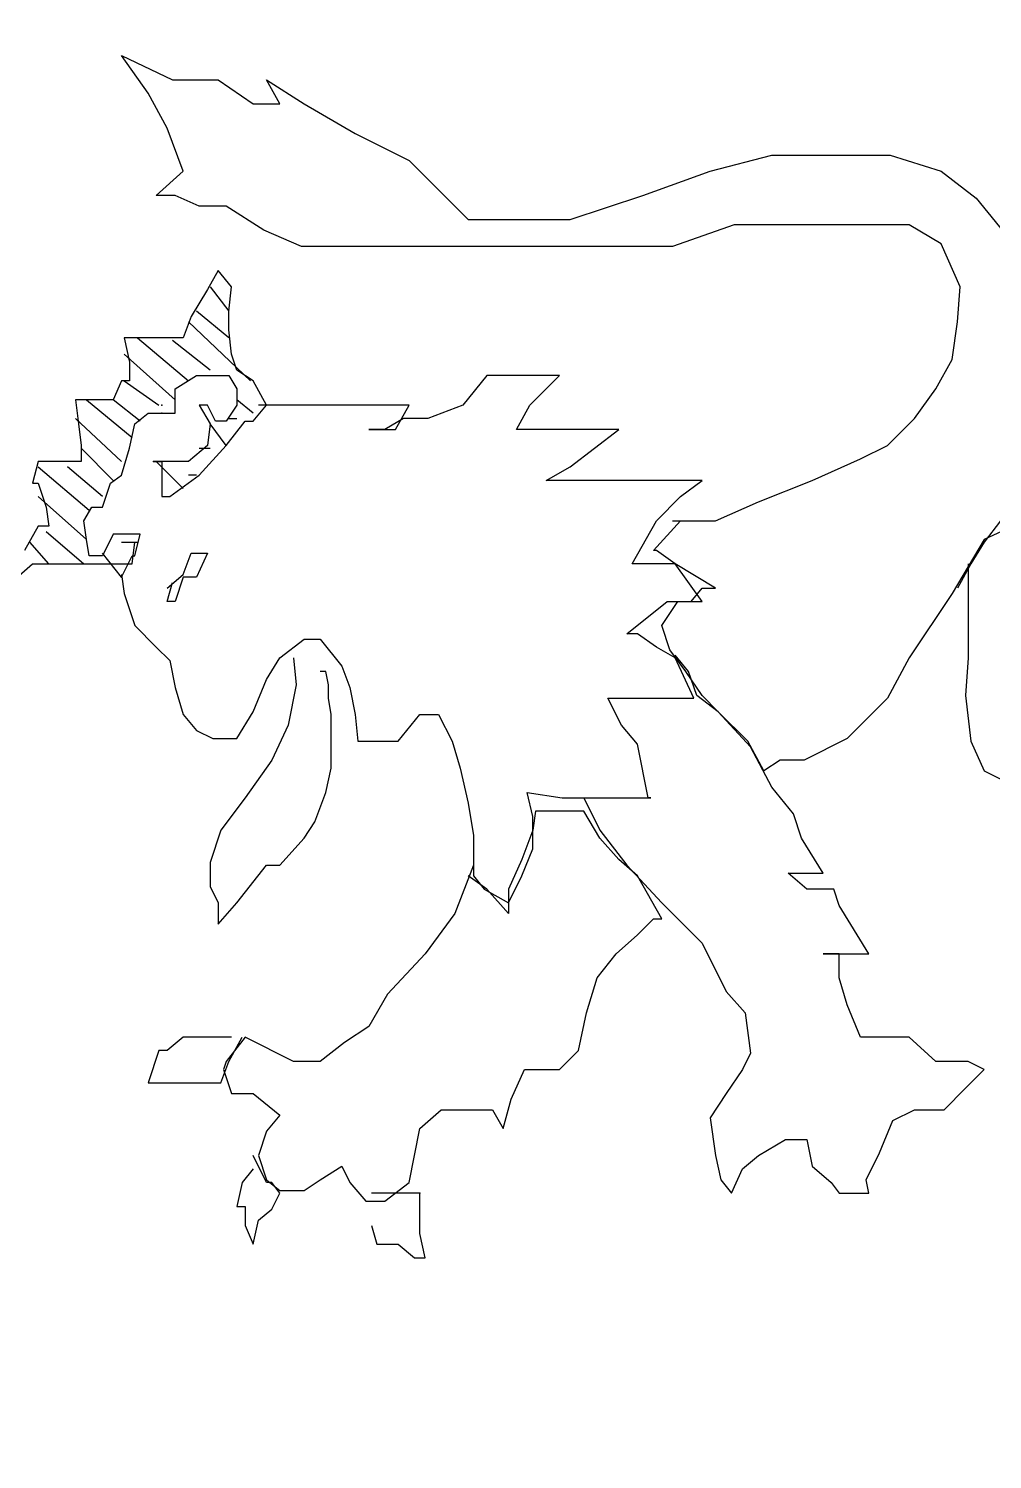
# Model space of a CAD drawing. Extents: x 735054 to 735644, y 4350981 to 4352008.
# Drawn here: x 735085.58 to 735089.17, y 4351842.19 to 4351847.51 of the extents above; entities that cross this region are included whole.
import ezdxf

# ---------------------------------------------------------------- set-up
doc = ezdxf.new("R2010")
doc.units = 0
doc.layers.get('0').update_dxf_attribs({"linetype": 'CONTINUOUS'})

msp = doc.modelspace()

# ---------------------------------------------------------------- linework, layer by layer
at = {"color": 0, "linetype": 'CONTINUOUS'}
for p, q in [((735086.03, 4351847.27), (735085.93, 4351847.41)), ((735085.93, 4351847.41), (735086.12, 4351847.32)), ((735086.03, 4351847.27), (735085.93, 4351847.41)), ((735085.93, 4351847.41), (735086.12, 4351847.32)), ((735086.12, 4351847.32), (735086.29, 4351847.32)), ((735086.12, 4351847.32), (735086.29, 4351847.32)), ((735086.29, 4351847.32), (735086.42, 4351847.23)), ((735086.29, 4351847.32), (735086.42, 4351847.23)), ((735086.47, 4351847.32), (735086.61, 4351847.23)), ((735086.52, 4351847.23), (735086.47, 4351847.32)), ((735086.47, 4351847.32), (735086.61, 4351847.23)), ((735086.52, 4351847.23), (735086.47, 4351847.32)), ((735086.1, 4351847.14), (735086.03, 4351847.27)), ((735086.1, 4351847.14), (735086.03, 4351847.27)), ((735086.42, 4351847.23), (735086.52, 4351847.23)), ((735086.42, 4351847.23), (735086.52, 4351847.23)), ((735086.61, 4351847.23), (735086.8, 4351847.12)), ((735086.61, 4351847.23), (735086.8, 4351847.12)), ((735086.16, 4351846.98), (735086.1, 4351847.14)), ((735086.16, 4351846.98), (735086.1, 4351847.14)), ((735086.8, 4351847.12), (735087, 4351847.02)), ((735086.8, 4351847.12), (735087, 4351847.02)), ((735088.12, 4351846.98), (735088.35, 4351847.04)), ((735088.12, 4351846.98), (735088.35, 4351847.04)), ((735088.35, 4351847.04), (735088.58, 4351847.04)), ((735088.35, 4351847.04), (735088.58, 4351847.04)), ((735088.58, 4351847.04), (735088.79, 4351847.04)), ((735088.58, 4351847.04), (735088.79, 4351847.04)), ((735088.79, 4351847.04), (735088.98, 4351846.98)), ((735088.79, 4351847.04), (735088.98, 4351846.98)), ((735087, 4351847.02), (735087.1, 4351846.92)), ((735087, 4351847.02), (735087.1, 4351846.92)), ((735086.06, 4351846.89), (735086.16, 4351846.98)), ((735086.06, 4351846.89), (735086.16, 4351846.98)), ((735087.87, 4351846.89), (735088.12, 4351846.98)), ((735087.87, 4351846.89), (735088.12, 4351846.98)), ((735088.98, 4351846.98), (735089.11, 4351846.88)), ((735088.98, 4351846.98), (735089.11, 4351846.88)), ((735086.13, 4351846.89), (735086.06, 4351846.89)), ((735086.13, 4351846.89), (735086.06, 4351846.89)), ((735086.22, 4351846.85), (735086.13, 4351846.89)), ((735086.22, 4351846.85), (735086.13, 4351846.89)), ((735087.1, 4351846.92), (735087.22, 4351846.8)), ((735087.1, 4351846.92), (735087.22, 4351846.8)), ((735087.6, 4351846.8), (735087.87, 4351846.89)), ((735087.6, 4351846.8), (735087.87, 4351846.89)), ((735089.11, 4351846.88), (735089.24, 4351846.72)), ((735089.11, 4351846.88), (735089.24, 4351846.72)), ((735086.32, 4351846.85), (735086.22, 4351846.85)), ((735086.32, 4351846.85), (735086.22, 4351846.85)), ((735086.46, 4351846.76), (735086.32, 4351846.85)), ((735086.46, 4351846.76), (735086.32, 4351846.85)), ((735087.22, 4351846.8), (735087.34, 4351846.8)), ((735087.22, 4351846.8), (735087.34, 4351846.8)), ((735087.34, 4351846.8), (735087.6, 4351846.8)), ((735087.34, 4351846.8), (735087.6, 4351846.8)), ((735088.21, 4351846.78), (735087.98, 4351846.7)), ((735088.21, 4351846.78), (735087.98, 4351846.7)), ((735088.49, 4351846.78), (735088.21, 4351846.78)), ((735088.49, 4351846.78), (735088.21, 4351846.78)), ((735088.69, 4351846.78), (735088.49, 4351846.78)), ((735088.69, 4351846.78), (735088.49, 4351846.78)), ((735088.86, 4351846.78), (735088.69, 4351846.78)), ((735088.86, 4351846.78), (735088.69, 4351846.78)), ((735088.98, 4351846.71), (735088.86, 4351846.78)), ((735088.98, 4351846.71), (735088.86, 4351846.78)), ((735086.6, 4351846.7), (735086.46, 4351846.76)), ((735086.6, 4351846.7), (735086.46, 4351846.76)), ((735086.81, 4351846.7), (735086.6, 4351846.7)), ((735086.81, 4351846.7), (735086.6, 4351846.7)), ((735086.99, 4351846.7), (735086.81, 4351846.7)), ((735086.99, 4351846.7), (735086.81, 4351846.7)), ((735087.11, 4351846.7), (735086.99, 4351846.7)), ((735087.11, 4351846.7), (735086.99, 4351846.7)), ((735087.33, 4351846.7), (735087.11, 4351846.7)), ((735087.33, 4351846.7), (735087.11, 4351846.7)), ((735087.59, 4351846.7), (735087.33, 4351846.7)), ((735087.59, 4351846.7), (735087.33, 4351846.7)), ((735087.78, 4351846.7), (735087.59, 4351846.7)), ((735087.78, 4351846.7), (735087.59, 4351846.7)), ((735087.98, 4351846.7), (735087.78, 4351846.7)), ((735087.98, 4351846.7), (735087.78, 4351846.7)), ((735089.05, 4351846.55), (735088.98, 4351846.71)), ((735089.05, 4351846.55), (735088.98, 4351846.71)), ((735086.29, 4351846.61), (735086.25, 4351846.54)), ((735086.29, 4351846.61), (735086.25, 4351846.54)), ((735086.34, 4351846.55), (735086.29, 4351846.61)), ((735086.34, 4351846.55), (735086.29, 4351846.61)), ((735086.25, 4351846.54), (735086.19, 4351846.44)), ((735086.25, 4351846.54), (735086.19, 4351846.44)), ((735086.26, 4351846.55), (735086.33, 4351846.46)), ((735086.26, 4351846.55), (735086.33, 4351846.46)), ((735086.33, 4351846.46), (735086.34, 4351846.55)), ((735086.33, 4351846.46), (735086.34, 4351846.55)), ((735089.04, 4351846.42), (735089.05, 4351846.55)), ((735089.04, 4351846.42), (735089.05, 4351846.55)), ((735086.33, 4351846.36), (735086.21, 4351846.46)), ((735086.33, 4351846.36), (735086.21, 4351846.46)), ((735086.33, 4351846.39), (735086.33, 4351846.46)), ((735086.33, 4351846.39), (735086.33, 4351846.46)), ((735086.19, 4351846.44), (735086.16, 4351846.36)), ((735086.19, 4351846.44), (735086.16, 4351846.36)), ((735086.18, 4351846.42), (735086.41, 4351846.2)), ((735086.18, 4351846.42), (735086.41, 4351846.2)), ((735089.02, 4351846.28), (735089.04, 4351846.42)), ((735089.02, 4351846.28), (735089.04, 4351846.42)), ((735086, 4351846.36), (735085.94, 4351846.36)), ((735085.94, 4351846.36), (735085.96, 4351846.27)), ((735086, 4351846.36), (735085.94, 4351846.36)), ((735085.94, 4351846.36), (735085.96, 4351846.27)), ((735085.99, 4351846.36), (735086.18, 4351846.2)), ((735085.99, 4351846.36), (735086.18, 4351846.2)), ((735086.05, 4351846.36), (735086, 4351846.36)), ((735086.05, 4351846.36), (735086, 4351846.36)), ((735086.12, 4351846.36), (735086.05, 4351846.36)), ((735086.12, 4351846.36), (735086.05, 4351846.36)), ((735086.16, 4351846.36), (735086.12, 4351846.36)), ((735086.16, 4351846.36), (735086.12, 4351846.36)), ((735086.26, 4351846.24), (735086.12, 4351846.35)), ((735086.26, 4351846.24), (735086.12, 4351846.35)), ((735086.34, 4351846.3), (735086.33, 4351846.39)), ((735086.34, 4351846.3), (735086.33, 4351846.39)), ((735086.13, 4351846.13), (735085.94, 4351846.3)), ((735086.13, 4351846.13), (735085.94, 4351846.3)), ((735086.36, 4351846.24), (735086.34, 4351846.3)), ((735086.36, 4351846.24), (735086.34, 4351846.3)), ((735085.96, 4351846.27), (735085.96, 4351846.2)), ((735085.96, 4351846.27), (735085.96, 4351846.2)), ((735086.42, 4351846.2), (735086.36, 4351846.24)), ((735086.42, 4351846.2), (735086.36, 4351846.24)), ((735088.96, 4351846.17), (735089.02, 4351846.28)), ((735088.96, 4351846.17), (735089.02, 4351846.28)), ((735085.93, 4351846.2), (735085.9, 4351846.13)), ((735085.93, 4351846.2), (735085.9, 4351846.13)), ((735085.96, 4351846.2), (735085.93, 4351846.2)), ((735085.96, 4351846.2), (735085.93, 4351846.2)), ((735085.94, 4351846.2), (735086.07, 4351846.11)), ((735085.94, 4351846.2), (735086.07, 4351846.11)), ((735086.13, 4351846.17), (735086.21, 4351846.22)), ((735086.13, 4351846.17), (735086.21, 4351846.22)), ((735086.21, 4351846.22), (735086.27, 4351846.22)), ((735086.21, 4351846.22), (735086.27, 4351846.22)), ((735086.27, 4351846.22), (735086.33, 4351846.22)), ((735086.27, 4351846.22), (735086.33, 4351846.22)), ((735086.33, 4351846.22), (735086.36, 4351846.17)), ((735086.33, 4351846.22), (735086.36, 4351846.17)), ((735086.47, 4351846.11), (735086.42, 4351846.2)), ((735086.47, 4351846.11), (735086.42, 4351846.2)), ((735087.29, 4351846.22), (735087.2, 4351846.11)), ((735087.29, 4351846.22), (735087.2, 4351846.11)), ((735087.4, 4351846.22), (735087.29, 4351846.22)), ((735087.4, 4351846.22), (735087.29, 4351846.22)), ((735087.56, 4351846.22), (735087.4, 4351846.22)), ((735087.56, 4351846.22), (735087.4, 4351846.22)), ((735087.51, 4351846.17), (735087.56, 4351846.22)), ((735087.51, 4351846.17), (735087.56, 4351846.22)), ((735086.13, 4351846.08), (735086.13, 4351846.17)), ((735086.13, 4351846.08), (735086.13, 4351846.17)), ((735086.36, 4351846.17), (735086.36, 4351846.11)), ((735086.36, 4351846.17), (735086.36, 4351846.11)), ((735087.45, 4351846.11), (735087.51, 4351846.17)), ((735087.45, 4351846.11), (735087.51, 4351846.17)), ((735088.88, 4351846.06), (735088.96, 4351846.17)), ((735088.88, 4351846.06), (735088.96, 4351846.17)), ((735085.78, 4351846.13), (735085.76, 4351846.13)), ((735085.76, 4351846.13), (735085.77, 4351846.04)), ((735085.78, 4351846.13), (735085.76, 4351846.13)), ((735085.76, 4351846.13), (735085.77, 4351846.04)), ((735085.86, 4351846.13), (735085.78, 4351846.13)), ((735085.86, 4351846.13), (735085.78, 4351846.13)), ((735085.8, 4351846.13), (735085.97, 4351845.99)), ((735085.8, 4351846.13), (735085.97, 4351845.99)), ((735085.9, 4351846.13), (735085.86, 4351846.13)), ((735085.9, 4351846.13), (735085.86, 4351846.13)), ((735086, 4351846.05), (735085.9, 4351846.13)), ((735086, 4351846.05), (735085.9, 4351846.13)), ((735085.98, 4351846.04), (735086.03, 4351846.08)), ((735085.98, 4351846.04), (735086.03, 4351846.08)), ((735086.03, 4351846.08), (735086.08, 4351846.08)), ((735086.03, 4351846.08), (735086.08, 4351846.08)), ((735086.08, 4351846.08), (735086.13, 4351846.08)), ((735086.08, 4351846.08), (735086.13, 4351846.08)), ((735086.25, 4351846.11), (735086.22, 4351846.11)), ((735086.22, 4351846.11), (735086.26, 4351846.04)), ((735086.25, 4351846.11), (735086.22, 4351846.11)), ((735086.22, 4351846.11), (735086.26, 4351846.04)), ((735086.28, 4351846.05), (735086.25, 4351846.11)), ((735086.28, 4351846.05), (735086.25, 4351846.11)), ((735086.36, 4351846.11), (735086.32, 4351846.05)), ((735086.36, 4351846.11), (735086.32, 4351846.05)), ((735086.42, 4351846.08), (735086.36, 4351846.13)), ((735086.42, 4351846.08), (735086.36, 4351846.13)), ((735086.42, 4351846.05), (735086.47, 4351846.11)), ((735086.42, 4351846.05), (735086.47, 4351846.11)), ((735086.47, 4351846.11), (735086.44, 4351846.11)), ((735086.47, 4351846.11), (735086.44, 4351846.11)), ((735086.52, 4351846.11), (735086.47, 4351846.11)), ((735086.52, 4351846.11), (735086.47, 4351846.11)), ((735086.6, 4351846.11), (735086.52, 4351846.11)), ((735086.6, 4351846.11), (735086.52, 4351846.11)), ((735086.75, 4351846.11), (735086.6, 4351846.11)), ((735086.75, 4351846.11), (735086.6, 4351846.11)), ((735086.85, 4351846.11), (735086.75, 4351846.11)), ((735086.85, 4351846.11), (735086.75, 4351846.11)), ((735086.98, 4351846.11), (735086.85, 4351846.11)), ((735086.98, 4351846.11), (735086.85, 4351846.11)), ((735086.95, 4351846.02), (735087, 4351846.11)), ((735086.95, 4351846.02), (735087, 4351846.11)), ((735087, 4351846.11), (735086.98, 4351846.11)), ((735087, 4351846.11), (735086.98, 4351846.11)), ((735087.2, 4351846.11), (735087.07, 4351846.06)), ((735087.2, 4351846.11), (735087.07, 4351846.06)), ((735087.4, 4351846.02), (735087.45, 4351846.11)), ((735087.4, 4351846.02), (735087.45, 4351846.11)), ((735085.93, 4351845.9), (735085.76, 4351846.06)), ((735085.93, 4351845.9), (735085.76, 4351846.06)), ((735085.77, 4351846.04), (735085.78, 4351845.96)), ((735085.77, 4351846.04), (735085.78, 4351845.96)), ((735085.96, 4351845.95), (735085.98, 4351846.04)), ((735085.96, 4351845.95), (735085.98, 4351846.04)), ((735086.26, 4351846.04), (735086.25, 4351845.96)), ((735086.26, 4351846.04), (735086.25, 4351845.96)), ((735086.32, 4351845.96), (735086.26, 4351846.04)), ((735086.32, 4351845.96), (735086.26, 4351846.04)), ((735086.32, 4351846.05), (735086.28, 4351846.05)), ((735086.32, 4351846.05), (735086.28, 4351846.05)), ((735086.32, 4351845.96), (735086.39, 4351846.05)), ((735086.32, 4351845.96), (735086.39, 4351846.05)), ((735086.33, 4351846.06), (735086.36, 4351846.06)), ((735086.33, 4351846.06), (735086.36, 4351846.06)), ((735086.39, 4351846.05), (735086.42, 4351846.05)), ((735086.39, 4351846.05), (735086.42, 4351846.05)), ((735086.98, 4351846.06), (735086.91, 4351846.02)), ((735086.98, 4351846.06), (735086.91, 4351846.02)), ((735087.07, 4351846.06), (735086.98, 4351846.06)), ((735087.07, 4351846.06), (735086.98, 4351846.06)), ((735088.78, 4351845.96), (735088.88, 4351846.06)), ((735088.78, 4351845.96), (735088.88, 4351846.06)), ((735086.87, 4351846.02), (735086.85, 4351846.02)), ((735086.85, 4351846.02), (735086.95, 4351846.02)), ((735086.87, 4351846.02), (735086.85, 4351846.02)), ((735086.85, 4351846.02), (735086.95, 4351846.02)), ((735086.91, 4351846.02), (735086.87, 4351846.02)), ((735086.91, 4351846.02), (735086.87, 4351846.02)), ((735087.43, 4351846.02), (735087.4, 4351846.02)), ((735087.43, 4351846.02), (735087.4, 4351846.02)), ((735087.51, 4351846.02), (735087.43, 4351846.02)), ((735087.51, 4351846.02), (735087.43, 4351846.02)), ((735087.6, 4351846.02), (735087.51, 4351846.02)), ((735087.6, 4351846.02), (735087.51, 4351846.02)), ((735087.72, 4351846.02), (735087.6, 4351846.02)), ((735087.72, 4351846.02), (735087.6, 4351846.02)), ((735087.69, 4351845.95), (735087.78, 4351846.02)), ((735087.69, 4351845.95), (735087.78, 4351846.02)), ((735087.78, 4351846.02), (735087.72, 4351846.02)), ((735087.78, 4351846.02), (735087.72, 4351846.02)), ((735085.78, 4351845.96), (735085.78, 4351845.9)), ((735085.78, 4351845.96), (735085.78, 4351845.9)), ((735085.78, 4351845.95), (735085.9, 4351845.83)), ((735085.78, 4351845.95), (735085.9, 4351845.83)), ((735085.93, 4351845.85), (735085.96, 4351845.95)), ((735085.93, 4351845.85), (735085.96, 4351845.95)), ((735086.25, 4351845.96), (735086.18, 4351845.9)), ((735086.25, 4351845.96), (735086.18, 4351845.9)), ((735086.22, 4351845.85), (735086.32, 4351845.96)), ((735086.22, 4351845.85), (735086.32, 4351845.96)), ((735086.22, 4351845.95), (735086.26, 4351845.95)), ((735086.22, 4351845.95), (735086.26, 4351845.95)), ((735087.6, 4351845.88), (735087.69, 4351845.95)), ((735087.6, 4351845.88), (735087.69, 4351845.95)), ((735088.68, 4351845.91), (735088.78, 4351845.96)), ((735088.68, 4351845.91), (735088.78, 4351845.96)), ((735085.62, 4351845.9), (735085.6, 4351845.82)), ((735085.62, 4351845.9), (735085.6, 4351845.82)), ((735085.65, 4351845.9), (735085.62, 4351845.9)), ((735085.65, 4351845.9), (735085.62, 4351845.9)), ((735085.62, 4351845.88), (735085.81, 4351845.72)), ((735085.62, 4351845.88), (735085.81, 4351845.72)), ((735085.71, 4351845.9), (735085.65, 4351845.9)), ((735085.71, 4351845.9), (735085.65, 4351845.9)), ((735085.73, 4351845.9), (735085.71, 4351845.9)), ((735085.73, 4351845.9), (735085.71, 4351845.9)), ((735085.78, 4351845.9), (735085.73, 4351845.9)), ((735085.78, 4351845.9), (735085.73, 4351845.9)), ((735085.86, 4351845.77), (735085.73, 4351845.88)), ((735085.86, 4351845.77), (735085.73, 4351845.88)), ((735086.09, 4351845.9), (735086.05, 4351845.9)), ((735086.05, 4351845.9), (735086.08, 4351845.9)), ((735086.09, 4351845.9), (735086.05, 4351845.9)), ((735086.05, 4351845.9), (735086.08, 4351845.9)), ((735086.06, 4351845.9), (735086.16, 4351845.8)), ((735086.06, 4351845.9), (735086.16, 4351845.8)), ((735086.08, 4351845.9), (735086.08, 4351845.77)), ((735086.08, 4351845.9), (735086.08, 4351845.77)), ((735086.11, 4351845.9), (735086.09, 4351845.9)), ((735086.11, 4351845.9), (735086.09, 4351845.9)), ((735086.13, 4351845.9), (735086.11, 4351845.9)), ((735086.13, 4351845.9), (735086.11, 4351845.9)), ((735086.18, 4351845.9), (735086.13, 4351845.9)), ((735086.18, 4351845.9), (735086.13, 4351845.9)), ((735087.51, 4351845.83), (735087.6, 4351845.88)), ((735087.51, 4351845.83), (735087.6, 4351845.88)), ((735088.5, 4351845.83), (735088.68, 4351845.91)), ((735088.5, 4351845.83), (735088.68, 4351845.91)), ((735085.6, 4351845.82), (735085.62, 4351845.82)), ((735085.6, 4351845.82), (735085.62, 4351845.82)), ((735085.62, 4351845.82), (735085.65, 4351845.73)), ((735085.62, 4351845.82), (735085.65, 4351845.73)), ((735085.86, 4351845.73), (735085.89, 4351845.82)), ((735085.86, 4351845.73), (735085.89, 4351845.82)), ((735085.89, 4351845.82), (735085.93, 4351845.85)), ((735085.89, 4351845.82), (735085.93, 4351845.85)), ((735086.11, 4351845.77), (735086.22, 4351845.85)), ((735086.11, 4351845.77), (735086.22, 4351845.85)), ((735086.21, 4351845.85), (735086.18, 4351845.85)), ((735086.21, 4351845.85), (735086.18, 4351845.85)), ((735087.59, 4351845.83), (735087.51, 4351845.83)), ((735087.59, 4351845.83), (735087.51, 4351845.83)), ((735087.67, 4351845.83), (735087.59, 4351845.83)), ((735087.67, 4351845.83), (735087.59, 4351845.83)), ((735087.79, 4351845.83), (735087.67, 4351845.83)), ((735087.79, 4351845.83), (735087.67, 4351845.83)), ((735087.92, 4351845.83), (735087.79, 4351845.83)), ((735087.92, 4351845.83), (735087.79, 4351845.83)), ((735088.09, 4351845.83), (735087.92, 4351845.83)), ((735088.09, 4351845.83), (735087.92, 4351845.83)), ((735088.01, 4351845.77), (735088.09, 4351845.83)), ((735088.01, 4351845.77), (735088.09, 4351845.83)), ((735088.3, 4351845.75), (735088.5, 4351845.83)), ((735088.3, 4351845.75), (735088.5, 4351845.83)), ((735085.8, 4351845.61), (735085.62, 4351845.77)), ((735085.8, 4351845.61), (735085.62, 4351845.77)), ((735086.08, 4351845.77), (735086.11, 4351845.77)), ((735086.08, 4351845.77), (735086.11, 4351845.77)), ((735087.92, 4351845.68), (735088.01, 4351845.77)), ((735087.92, 4351845.68), (735088.01, 4351845.77)), ((735085.65, 4351845.73), (735085.66, 4351845.66)), ((735085.65, 4351845.73), (735085.66, 4351845.66)), ((735085.79, 4351845.68), (735085.82, 4351845.73)), ((735085.79, 4351845.68), (735085.82, 4351845.73)), ((735085.82, 4351845.73), (735085.86, 4351845.73)), ((735085.82, 4351845.73), (735085.86, 4351845.73)), ((735088.14, 4351845.68), (735088.3, 4351845.75)), ((735088.14, 4351845.68), (735088.3, 4351845.75)), ((735085.62, 4351845.66), (735085.57, 4351845.57)), ((735085.62, 4351845.66), (735085.57, 4351845.57)), ((735085.66, 4351845.66), (735085.62, 4351845.66)), ((735085.66, 4351845.66), (735085.62, 4351845.66)), ((735085.8, 4351845.61), (735085.79, 4351845.68)), ((735085.8, 4351845.61), (735085.79, 4351845.68)), ((735087.83, 4351845.52), (735087.92, 4351845.68)), ((735087.83, 4351845.52), (735087.92, 4351845.68)), ((735087.91, 4351845.57), (735088.01, 4351845.68)), ((735087.91, 4351845.57), (735088.01, 4351845.68)), ((735087.98, 4351845.68), (735088.14, 4351845.68)), ((735087.98, 4351845.68), (735088.14, 4351845.68)), ((735088.01, 4351845.68), (735088.07, 4351845.68)), ((735088.01, 4351845.68), (735088.07, 4351845.68)), ((735089.2, 4351845.68), (735089.14, 4351845.6)), ((735089.29, 4351845.68), (735089.14, 4351845.61)), ((735089.2, 4351845.68), (735089.14, 4351845.6)), ((735089.29, 4351845.68), (735089.14, 4351845.61)), ((735085.66, 4351845.52), (735085.59, 4351845.6)), ((735085.66, 4351845.52), (735085.59, 4351845.6)), ((735085.65, 4351845.64), (735085.79, 4351845.52)), ((735085.65, 4351845.64), (735085.79, 4351845.52)), ((735085.81, 4351845.55), (735085.8, 4351845.61)), ((735085.81, 4351845.55), (735085.8, 4351845.61)), ((735085.9, 4351845.63), (735085.86, 4351845.55)), ((735085.9, 4351845.63), (735085.86, 4351845.55)), ((735085.93, 4351845.63), (735085.9, 4351845.63)), ((735085.93, 4351845.63), (735085.9, 4351845.63)), ((735085.98, 4351845.63), (735085.93, 4351845.63)), ((735085.98, 4351845.63), (735085.93, 4351845.63)), ((735085.93, 4351845.6), (735085.97, 4351845.6)), ((735085.93, 4351845.6), (735085.97, 4351845.6)), ((735085.97, 4351845.6), (735085.98, 4351845.6)), ((735085.97, 4351845.52), (735085.98, 4351845.6)), ((735085.97, 4351845.6), (735085.98, 4351845.6)), ((735085.97, 4351845.52), (735085.98, 4351845.6)), ((735085.98, 4351845.55), (735086, 4351845.63)), ((735086, 4351845.63), (735085.98, 4351845.63)), ((735085.98, 4351845.55), (735086, 4351845.63)), ((735086, 4351845.63), (735085.98, 4351845.63)), ((735085.98, 4351845.6), (735085.99, 4351845.6)), ((735085.98, 4351845.6), (735085.99, 4351845.6)), ((735089.14, 4351845.61), (735089.02, 4351845.41)), ((735089.14, 4351845.61), (735089.02, 4351845.41)), ((735089.14, 4351845.6), (735089.09, 4351845.52)), ((735089.14, 4351845.6), (735089.09, 4351845.52)), ((735085.86, 4351845.55), (735085.81, 4351845.55)), ((735085.86, 4351845.55), (735085.81, 4351845.55)), ((735085.93, 4351845.47), (735085.86, 4351845.56)), ((735085.93, 4351845.47), (735085.86, 4351845.56)), ((735085.93, 4351845.47), (735085.97, 4351845.55)), ((735085.93, 4351845.47), (735085.97, 4351845.55)), ((735085.97, 4351845.55), (735085.98, 4351845.55)), ((735085.97, 4351845.55), (735085.98, 4351845.55)), ((735086.16, 4351845.48), (735086.19, 4351845.56)), ((735086.16, 4351845.48), (735086.19, 4351845.56)), ((735086.19, 4351845.56), (735086.25, 4351845.56)), ((735086.19, 4351845.56), (735086.25, 4351845.56)), ((735086.25, 4351845.56), (735086.21, 4351845.47)), ((735086.25, 4351845.56), (735086.21, 4351845.47)), ((735087.92, 4351845.57), (735087.91, 4351845.57)), ((735087.92, 4351845.57), (735087.91, 4351845.57)), ((735087.99, 4351845.52), (735087.92, 4351845.57)), ((735087.99, 4351845.52), (735087.92, 4351845.57)), ((735085.52, 4351845.45), (735085.6, 4351845.52)), ((735085.52, 4351845.45), (735085.6, 4351845.52)), ((735085.6, 4351845.52), (735085.68, 4351845.52)), ((735085.6, 4351845.52), (735085.68, 4351845.52)), ((735085.68, 4351845.52), (735085.76, 4351845.52)), ((735085.68, 4351845.52), (735085.76, 4351845.52)), ((735085.76, 4351845.52), (735085.82, 4351845.52)), ((735085.76, 4351845.52), (735085.82, 4351845.52)), ((735085.82, 4351845.52), (735085.86, 4351845.52)), ((735085.82, 4351845.52), (735085.86, 4351845.52)), ((735085.86, 4351845.52), (735085.89, 4351845.52)), ((735085.86, 4351845.52), (735085.89, 4351845.52)), ((735085.89, 4351845.52), (735085.9, 4351845.52)), ((735085.89, 4351845.52), (735085.9, 4351845.52)), ((735085.9, 4351845.52), (735085.94, 4351845.52)), ((735085.9, 4351845.52), (735085.94, 4351845.52)), ((735085.94, 4351845.52), (735085.97, 4351845.52)), ((735085.94, 4351845.52), (735085.97, 4351845.52)), ((735087.92, 4351845.52), (735087.83, 4351845.52)), ((735087.92, 4351845.52), (735087.83, 4351845.52)), ((735087.99, 4351845.52), (735087.92, 4351845.52)), ((735087.99, 4351845.52), (735087.92, 4351845.52)), ((735088.09, 4351845.38), (735087.99, 4351845.52)), ((735088.14, 4351845.43), (735087.99, 4351845.52)), ((735088.09, 4351845.38), (735087.99, 4351845.52)), ((735088.14, 4351845.43), (735087.99, 4351845.52)), ((735089.09, 4351845.52), (735089.04, 4351845.43)), ((735089.09, 4351845.52), (735089.04, 4351845.43)), ((735089.08, 4351845.52), (735089.08, 4351845.35)), ((735089.08, 4351845.52), (735089.08, 4351845.35)), ((735085.93, 4351845.48), (735085.94, 4351845.41)), ((735085.93, 4351845.48), (735085.94, 4351845.41)), ((735086.1, 4351845.43), (735086.16, 4351845.48)), ((735086.1, 4351845.43), (735086.16, 4351845.48)), ((735086.1, 4351845.38), (735086.12, 4351845.45)), ((735086.1, 4351845.38), (735086.12, 4351845.45)), ((735086.16, 4351845.47), (735086.13, 4351845.38)), ((735086.16, 4351845.47), (735086.13, 4351845.38)), ((735086.18, 4351845.47), (735086.16, 4351845.47)), ((735086.18, 4351845.47), (735086.16, 4351845.47)), ((735086.21, 4351845.47), (735086.18, 4351845.47)), ((735086.21, 4351845.47), (735086.18, 4351845.47)), ((735085.94, 4351845.41), (735085.98, 4351845.29)), ((735085.94, 4351845.41), (735085.98, 4351845.29)), ((735088.05, 4351845.38), (735088.09, 4351845.43)), ((735088.05, 4351845.38), (735088.09, 4351845.43)), ((735088.09, 4351845.43), (735088.14, 4351845.43)), ((735088.09, 4351845.43), (735088.14, 4351845.43)), ((735089.02, 4351845.41), (735088.86, 4351845.17)), ((735089.02, 4351845.41), (735088.86, 4351845.17)), ((735086.11, 4351845.38), (735086.1, 4351845.38)), ((735086.11, 4351845.38), (735086.1, 4351845.38)), ((735086.13, 4351845.38), (735086.11, 4351845.38)), ((735086.13, 4351845.38), (735086.11, 4351845.38)), ((735087.81, 4351845.26), (735087.96, 4351845.38)), ((735087.81, 4351845.26), (735087.96, 4351845.38)), ((735087.94, 4351845.29), (735088, 4351845.38)), ((735087.94, 4351845.29), (735088, 4351845.38)), ((735087.96, 4351845.38), (735088.05, 4351845.38)), ((735087.96, 4351845.38), (735088.05, 4351845.38)), ((735088, 4351845.38), (735088.07, 4351845.38)), ((735088, 4351845.38), (735088.07, 4351845.38)), ((735088.07, 4351845.38), (735088.09, 4351845.38)), ((735088.07, 4351845.38), (735088.09, 4351845.38)), ((735089.08, 4351845.35), (735089.08, 4351845.17)), ((735089.08, 4351845.35), (735089.08, 4351845.17)), ((735085.98, 4351845.29), (735086.06, 4351845.21)), ((735085.98, 4351845.29), (735086.06, 4351845.21)), ((735087.97, 4351845.2), (735087.94, 4351845.29)), ((735087.97, 4351845.2), (735087.94, 4351845.29)), ((735086.52, 4351845.17), (735086.61, 4351845.24)), ((735086.52, 4351845.17), (735086.61, 4351845.24)), ((735086.61, 4351845.24), (735086.67, 4351845.24)), ((735086.61, 4351845.24), (735086.67, 4351845.24)), ((735086.67, 4351845.24), (735086.75, 4351845.14)), ((735086.67, 4351845.24), (735086.75, 4351845.14)), ((735087.85, 4351845.26), (735087.81, 4351845.26)), ((735087.85, 4351845.26), (735087.81, 4351845.26)), ((735087.92, 4351845.21), (735087.85, 4351845.26)), ((735087.92, 4351845.21), (735087.85, 4351845.26)), ((735086.06, 4351845.21), (735086.11, 4351845.16)), ((735086.06, 4351845.21), (735086.11, 4351845.16)), ((735087.99, 4351845.17), (735087.92, 4351845.21)), ((735087.99, 4351845.17), (735087.92, 4351845.21)), ((735088.03, 4351845.12), (735087.97, 4351845.2)), ((735088.03, 4351845.12), (735087.97, 4351845.2)), ((735088.04, 4351845.12), (735087.99, 4351845.18)), ((735088.04, 4351845.12), (735087.99, 4351845.18)), ((735086.11, 4351845.16), (735086.13, 4351845.06)), ((735086.11, 4351845.16), (735086.13, 4351845.06)), ((735086.47, 4351845.09), (735086.52, 4351845.17)), ((735086.47, 4351845.09), (735086.52, 4351845.17)), ((735086.57, 4351845.17), (735086.58, 4351845.07)), ((735086.57, 4351845.17), (735086.58, 4351845.07)), ((735086.75, 4351845.14), (735086.78, 4351845.06)), ((735086.75, 4351845.14), (735086.78, 4351845.06)), ((735088.06, 4351845.02), (735087.99, 4351845.17)), ((735088.06, 4351845.02), (735087.99, 4351845.17)), ((735088.86, 4351845.17), (735088.78, 4351845.02)), ((735088.86, 4351845.17), (735088.78, 4351845.02)), ((735089.08, 4351845.17), (735089.07, 4351845.03)), ((735089.08, 4351845.17), (735089.07, 4351845.03)), ((735086.42, 4351844.97), (735086.47, 4351845.09)), ((735086.42, 4351844.97), (735086.47, 4351845.09)), ((735086.58, 4351845.07), (735086.55, 4351844.92)), ((735086.58, 4351845.07), (735086.55, 4351844.92)), ((735086.69, 4351845.12), (735086.67, 4351845.12)), ((735086.69, 4351845.12), (735086.67, 4351845.12)), ((735086.7, 4351845.07), (735086.69, 4351845.12)), ((735086.7, 4351845.07), (735086.69, 4351845.12)), ((735086.7, 4351845.02), (735086.7, 4351845.07)), ((735086.7, 4351845.02), (735086.7, 4351845.07)), ((735088.09, 4351845.03), (735088.03, 4351845.12)), ((735088.09, 4351845.03), (735088.03, 4351845.12)), ((735088.07, 4351845.03), (735088.04, 4351845.12)), ((735088.07, 4351845.03), (735088.04, 4351845.12)), ((735086.13, 4351845.06), (735086.16, 4351844.96)), ((735086.13, 4351845.06), (735086.16, 4351844.96)), ((735086.71, 4351844.96), (735086.7, 4351845.02)), ((735086.71, 4351844.96), (735086.7, 4351845.02)), ((735086.78, 4351845.06), (735086.8, 4351844.96)), ((735086.78, 4351845.06), (735086.8, 4351844.96)), ((735087.79, 4351844.92), (735087.74, 4351845.02)), ((735087.74, 4351845.02), (735087.87, 4351845.02)), ((735087.79, 4351844.92), (735087.74, 4351845.02)), ((735087.74, 4351845.02), (735087.87, 4351845.02)), ((735087.87, 4351845.02), (735088, 4351845.02)), ((735087.87, 4351845.02), (735088, 4351845.02)), ((735088, 4351845.02), (735088.06, 4351845.02)), ((735088, 4351845.02), (735088.06, 4351845.02)), ((735088.15, 4351844.97), (735088.07, 4351845.03)), ((735088.15, 4351844.97), (735088.07, 4351845.03)), ((735088.15, 4351844.97), (735088.09, 4351845.03)), ((735088.15, 4351844.97), (735088.09, 4351845.03)), ((735088.78, 4351845.02), (735088.63, 4351844.87)), ((735088.78, 4351845.02), (735088.63, 4351844.87)), ((735089.07, 4351845.03), (735089.09, 4351844.86)), ((735089.07, 4351845.03), (735089.09, 4351844.86)), ((735086.36, 4351844.87), (735086.42, 4351844.97)), ((735086.36, 4351844.87), (735086.42, 4351844.97)), ((735088.26, 4351844.86), (735088.15, 4351844.97)), ((735088.27, 4351844.84), (735088.15, 4351844.97)), ((735088.26, 4351844.86), (735088.15, 4351844.97)), ((735088.27, 4351844.84), (735088.15, 4351844.97)), ((735086.16, 4351844.96), (735086.21, 4351844.9)), ((735086.16, 4351844.96), (735086.21, 4351844.9)), ((735086.55, 4351844.92), (735086.49, 4351844.79)), ((735086.55, 4351844.92), (735086.49, 4351844.79)), ((735086.71, 4351844.86), (735086.71, 4351844.96)), ((735086.71, 4351844.86), (735086.71, 4351844.96)), ((735086.8, 4351844.96), (735086.81, 4351844.86)), ((735086.8, 4351844.96), (735086.81, 4351844.86)), ((735086.96, 4351844.86), (735087.04, 4351844.96)), ((735086.96, 4351844.86), (735087.04, 4351844.96)), ((735087.04, 4351844.96), (735087.11, 4351844.96)), ((735087.04, 4351844.96), (735087.11, 4351844.96)), ((735087.11, 4351844.96), (735087.16, 4351844.86)), ((735087.11, 4351844.96), (735087.16, 4351844.86)), ((735087.85, 4351844.85), (735087.79, 4351844.92)), ((735087.85, 4351844.85), (735087.79, 4351844.92)), ((735086.21, 4351844.9), (735086.27, 4351844.87)), ((735086.21, 4351844.9), (735086.27, 4351844.87)), ((735086.27, 4351844.87), (735086.36, 4351844.87)), ((735086.27, 4351844.87), (735086.36, 4351844.87)), ((735086.71, 4351844.76), (735086.71, 4351844.86)), ((735086.71, 4351844.76), (735086.71, 4351844.86)), ((735086.81, 4351844.86), (735086.89, 4351844.86)), ((735086.81, 4351844.86), (735086.89, 4351844.86)), ((735086.89, 4351844.86), (735086.96, 4351844.86)), ((735086.89, 4351844.86), (735086.96, 4351844.86)), ((735087.16, 4351844.86), (735087.19, 4351844.76)), ((735087.16, 4351844.86), (735087.19, 4351844.76)), ((735088.32, 4351844.75), (735088.26, 4351844.86)), ((735088.32, 4351844.75), (735088.26, 4351844.86)), ((735088.63, 4351844.87), (735088.47, 4351844.79)), ((735088.63, 4351844.87), (735088.47, 4351844.79)), ((735089.09, 4351844.86), (735089.14, 4351844.75)), ((735089.09, 4351844.86), (735089.14, 4351844.75)), ((735087.89, 4351844.65), (735087.85, 4351844.85)), ((735087.89, 4351844.65), (735087.85, 4351844.85)), ((735088.35, 4351844.69), (735088.27, 4351844.84)), ((735088.35, 4351844.69), (735088.27, 4351844.84)), ((735086.49, 4351844.79), (735086.39, 4351844.65)), ((735086.49, 4351844.79), (735086.39, 4351844.65)), ((735086.69, 4351844.67), (735086.71, 4351844.76)), ((735086.69, 4351844.67), (735086.71, 4351844.76)), ((735087.19, 4351844.76), (735087.22, 4351844.63)), ((735087.19, 4351844.76), (735087.22, 4351844.63)), ((735088.38, 4351844.79), (735088.32, 4351844.75)), ((735088.38, 4351844.79), (735088.32, 4351844.75)), ((735088.47, 4351844.79), (735088.38, 4351844.79)), ((735088.47, 4351844.79), (735088.38, 4351844.79)), ((735089.14, 4351844.75), (735089.3, 4351844.67)), ((735089.14, 4351844.75), (735089.3, 4351844.67)), ((735086.39, 4351844.65), (735086.3, 4351844.53)), ((735086.39, 4351844.65), (735086.3, 4351844.53)), ((735086.65, 4351844.56), (735086.69, 4351844.67)), ((735086.65, 4351844.56), (735086.69, 4351844.67)), ((735087.44, 4351844.67), (735087.57, 4351844.65)), ((735087.46, 4351844.58), (735087.44, 4351844.67)), ((735087.44, 4351844.67), (735087.57, 4351844.65)), ((735087.46, 4351844.58), (735087.44, 4351844.67)), ((735087.57, 4351844.65), (735087.68, 4351844.65)), ((735087.57, 4351844.65), (735087.68, 4351844.65)), ((735087.65, 4351844.65), (735087.71, 4351844.53)), ((735087.65, 4351844.65), (735087.71, 4351844.53)), ((735087.68, 4351844.65), (735087.76, 4351844.65)), ((735087.68, 4351844.65), (735087.76, 4351844.65)), ((735087.76, 4351844.65), (735087.81, 4351844.65)), ((735087.76, 4351844.65), (735087.81, 4351844.65)), ((735087.81, 4351844.65), (735087.9, 4351844.65)), ((735087.81, 4351844.65), (735087.9, 4351844.65)), ((735087.9, 4351844.65), (735087.89, 4351844.65)), ((735087.9, 4351844.65), (735087.89, 4351844.65)), ((735088.43, 4351844.59), (735088.35, 4351844.69)), ((735088.43, 4351844.59), (735088.35, 4351844.69)), ((735087.22, 4351844.63), (735087.24, 4351844.51)), ((735087.22, 4351844.63), (735087.24, 4351844.51)), ((735087.47, 4351844.6), (735087.46, 4351844.53)), ((735087.47, 4351844.6), (735087.46, 4351844.53)), ((735087.59, 4351844.6), (735087.47, 4351844.6)), ((735087.59, 4351844.6), (735087.47, 4351844.6)), ((735087.65, 4351844.6), (735087.59, 4351844.6)), ((735087.65, 4351844.6), (735087.59, 4351844.6)), ((735087.71, 4351844.5), (735087.65, 4351844.6)), ((735087.71, 4351844.5), (735087.65, 4351844.6)), ((735088.46, 4351844.5), (735088.43, 4351844.59)), ((735088.46, 4351844.5), (735088.43, 4351844.59)), ((735086.61, 4351844.5), (735086.65, 4351844.56)), ((735086.61, 4351844.5), (735086.65, 4351844.56)), ((735087.46, 4351844.46), (735087.46, 4351844.58)), ((735087.46, 4351844.46), (735087.46, 4351844.58)), ((735086.3, 4351844.53), (735086.26, 4351844.41)), ((735086.3, 4351844.53), (735086.26, 4351844.41)), ((735086.52, 4351844.4), (735086.61, 4351844.5)), ((735086.52, 4351844.4), (735086.61, 4351844.5)), ((735087.24, 4351844.51), (735087.24, 4351844.44)), ((735087.24, 4351844.51), (735087.24, 4351844.44)), ((735087.46, 4351844.53), (735087.42, 4351844.42)), ((735087.46, 4351844.53), (735087.42, 4351844.42)), ((735087.71, 4351844.53), (735087.81, 4351844.4)), ((735087.71, 4351844.53), (735087.81, 4351844.4)), ((735087.78, 4351844.42), (735087.71, 4351844.5)), ((735087.78, 4351844.42), (735087.71, 4351844.5)), ((735088.54, 4351844.37), (735088.46, 4351844.5)), ((735088.54, 4351844.37), (735088.46, 4351844.5)), ((735087.24, 4351844.44), (735087.24, 4351844.36)), ((735087.24, 4351844.44), (735087.24, 4351844.36)), ((735087.42, 4351844.36), (735087.46, 4351844.46)), ((735087.42, 4351844.36), (735087.46, 4351844.46)), ((735086.26, 4351844.41), (735086.26, 4351844.32)), ((735086.26, 4351844.41), (735086.26, 4351844.32)), ((735086.36, 4351844.26), (735086.47, 4351844.4)), ((735086.36, 4351844.26), (735086.47, 4351844.4)), ((735086.47, 4351844.4), (735086.52, 4351844.4)), ((735086.47, 4351844.4), (735086.52, 4351844.4)), ((735087.24, 4351844.4), (735087.17, 4351844.22)), ((735087.24, 4351844.4), (735087.17, 4351844.22)), ((735087.42, 4351844.42), (735087.37, 4351844.31)), ((735087.42, 4351844.42), (735087.37, 4351844.31)), ((735087.85, 4351844.36), (735087.78, 4351844.42)), ((735087.85, 4351844.36), (735087.78, 4351844.42)), ((735087.81, 4351844.4), (735087.94, 4351844.26)), ((735087.81, 4351844.4), (735087.94, 4351844.26)), ((735087.29, 4351844.31), (735087.22, 4351844.36)), ((735087.29, 4351844.31), (735087.22, 4351844.36)), ((735087.24, 4351844.36), (735087.28, 4351844.31)), ((735087.24, 4351844.36), (735087.28, 4351844.31)), ((735087.37, 4351844.26), (735087.42, 4351844.36)), ((735087.37, 4351844.26), (735087.42, 4351844.36)), ((735087.94, 4351844.2), (735087.85, 4351844.36)), ((735087.94, 4351844.2), (735087.85, 4351844.36)), ((735088.48, 4351844.31), (735088.41, 4351844.37)), ((735088.41, 4351844.37), (735088.44, 4351844.37)), ((735088.48, 4351844.31), (735088.41, 4351844.37)), ((735088.41, 4351844.37), (735088.44, 4351844.37)), ((735088.44, 4351844.37), (735088.54, 4351844.37)), ((735088.44, 4351844.37), (735088.54, 4351844.37)), ((735086.26, 4351844.32), (735086.29, 4351844.26)), ((735086.26, 4351844.32), (735086.29, 4351844.26)), ((735087.28, 4351844.31), (735087.37, 4351844.26)), ((735087.28, 4351844.31), (735087.37, 4351844.26)), ((735087.37, 4351844.22), (735087.29, 4351844.31)), ((735087.37, 4351844.22), (735087.29, 4351844.31)), ((735087.37, 4351844.31), (735087.37, 4351844.22)), ((735087.37, 4351844.31), (735087.37, 4351844.22)), ((735088.58, 4351844.31), (735088.48, 4351844.31)), ((735088.58, 4351844.31), (735088.48, 4351844.31)), ((735088.6, 4351844.25), (735088.58, 4351844.31)), ((735088.6, 4351844.25), (735088.58, 4351844.31)), ((735086.29, 4351844.26), (735086.29, 4351844.18)), ((735086.29, 4351844.18), (735086.36, 4351844.26)), ((735086.29, 4351844.26), (735086.29, 4351844.18)), ((735086.29, 4351844.18), (735086.36, 4351844.26)), ((735087.17, 4351844.22), (735087.06, 4351844.07)), ((735087.17, 4351844.22), (735087.06, 4351844.07)), ((735087.94, 4351844.26), (735088.09, 4351844.11)), ((735087.94, 4351844.26), (735088.09, 4351844.11)), ((735088.71, 4351844.07), (735088.6, 4351844.25)), ((735088.71, 4351844.07), (735088.6, 4351844.25)), ((735087.85, 4351844.14), (735087.91, 4351844.2)), ((735087.85, 4351844.14), (735087.91, 4351844.2)), ((735087.91, 4351844.2), (735087.94, 4351844.2)), ((735087.91, 4351844.2), (735087.94, 4351844.2)), ((735087.77, 4351844.07), (735087.85, 4351844.14)), ((735087.77, 4351844.07), (735087.85, 4351844.14)), ((735088.09, 4351844.11), (735088.18, 4351843.93)), ((735088.09, 4351844.11), (735088.18, 4351843.93)), ((735087.06, 4351844.07), (735086.92, 4351843.92)), ((735087.06, 4351844.07), (735086.92, 4351843.92)), ((735087.7, 4351843.98), (735087.77, 4351844.07)), ((735087.7, 4351843.98), (735087.77, 4351844.07)), ((735088.6, 4351844.07), (735088.54, 4351844.07)), ((735088.54, 4351844.07), (735088.57, 4351844.07)), ((735088.6, 4351844.07), (735088.54, 4351844.07)), ((735088.54, 4351844.07), (735088.57, 4351844.07)), ((735088.57, 4351844.07), (735088.64, 4351844.07)), ((735088.57, 4351844.07), (735088.64, 4351844.07)), ((735088.6, 4351843.98), (735088.6, 4351844.07)), ((735088.6, 4351843.98), (735088.6, 4351844.07)), ((735088.64, 4351844.07), (735088.71, 4351844.07)), ((735088.64, 4351844.07), (735088.71, 4351844.07)), ((735087.66, 4351843.85), (735087.7, 4351843.98)), ((735087.66, 4351843.85), (735087.7, 4351843.98)), ((735088.63, 4351843.88), (735088.6, 4351843.98)), ((735088.63, 4351843.88), (735088.6, 4351843.98)), ((735086.92, 4351843.92), (735086.85, 4351843.8)), ((735086.92, 4351843.92), (735086.85, 4351843.8)), ((735088.18, 4351843.93), (735088.25, 4351843.85)), ((735088.18, 4351843.93), (735088.25, 4351843.85)), ((735087.63, 4351843.71), (735087.66, 4351843.85)), ((735087.63, 4351843.71), (735087.66, 4351843.85)), ((735088.25, 4351843.85), (735088.27, 4351843.7)), ((735088.25, 4351843.85), (735088.27, 4351843.7)), ((735088.68, 4351843.76), (735088.63, 4351843.88)), ((735088.68, 4351843.76), (735088.63, 4351843.88)), ((735086.85, 4351843.8), (735086.76, 4351843.74)), ((735086.85, 4351843.8), (735086.76, 4351843.74)), ((735086.16, 4351843.76), (735086.1, 4351843.71)), ((735086.16, 4351843.76), (735086.1, 4351843.71)), ((735086.26, 4351843.76), (735086.16, 4351843.76)), ((735086.26, 4351843.76), (735086.16, 4351843.76)), ((735086.34, 4351843.76), (735086.26, 4351843.76)), ((735086.34, 4351843.76), (735086.26, 4351843.76)), ((735086.39, 4351843.76), (735086.32, 4351843.67)), ((735086.39, 4351843.76), (735086.32, 4351843.67)), ((735086.33, 4351843.67), (735086.38, 4351843.76)), ((735086.33, 4351843.67), (735086.38, 4351843.76)), ((735086.57, 4351843.67), (735086.39, 4351843.76)), ((735086.57, 4351843.67), (735086.39, 4351843.76)), ((735086.76, 4351843.74), (735086.67, 4351843.67)), ((735086.76, 4351843.74), (735086.67, 4351843.67)), ((735088.76, 4351843.76), (735088.68, 4351843.76)), ((735088.76, 4351843.76), (735088.68, 4351843.76)), ((735088.86, 4351843.76), (735088.76, 4351843.76)), ((735088.86, 4351843.76), (735088.76, 4351843.76)), ((735088.96, 4351843.67), (735088.86, 4351843.76)), ((735088.96, 4351843.67), (735088.86, 4351843.76)), ((735086.07, 4351843.71), (735086.03, 4351843.59)), ((735086.07, 4351843.71), (735086.03, 4351843.59)), ((735086.1, 4351843.71), (735086.07, 4351843.71)), ((735086.1, 4351843.71), (735086.07, 4351843.71)), ((735087.56, 4351843.64), (735087.63, 4351843.71)), ((735087.56, 4351843.64), (735087.63, 4351843.71)), ((735088.27, 4351843.7), (735088.24, 4351843.64)), ((735088.27, 4351843.7), (735088.24, 4351843.64)), ((735086.3, 4351843.59), (735086.33, 4351843.67)), ((735086.3, 4351843.59), (735086.33, 4351843.67)), ((735086.32, 4351843.67), (735086.31, 4351843.64)), ((735086.32, 4351843.67), (735086.31, 4351843.64)), ((735086.31, 4351843.64), (735086.34, 4351843.55)), ((735086.31, 4351843.64), (735086.34, 4351843.55)), ((735086.67, 4351843.67), (735086.57, 4351843.67)), ((735086.67, 4351843.67), (735086.57, 4351843.67)), ((735087.38, 4351843.53), (735087.43, 4351843.64)), ((735087.38, 4351843.53), (735087.43, 4351843.64)), ((735087.43, 4351843.64), (735087.46, 4351843.64)), ((735087.43, 4351843.64), (735087.46, 4351843.64)), ((735087.46, 4351843.64), (735087.51, 4351843.64)), ((735087.46, 4351843.64), (735087.51, 4351843.64)), ((735087.51, 4351843.64), (735087.54, 4351843.64)), ((735087.51, 4351843.64), (735087.54, 4351843.64)), ((735087.54, 4351843.64), (735087.56, 4351843.64)), ((735087.54, 4351843.64), (735087.56, 4351843.64)), ((735088.24, 4351843.64), (735088.18, 4351843.55)), ((735088.24, 4351843.64), (735088.18, 4351843.55)), ((735089.08, 4351843.67), (735088.96, 4351843.67)), ((735089.08, 4351843.67), (735088.96, 4351843.67)), ((735089.07, 4351843.57), (735089.14, 4351843.64)), ((735089.07, 4351843.57), (735089.14, 4351843.64)), ((735089.14, 4351843.64), (735089.08, 4351843.67)), ((735089.14, 4351843.64), (735089.08, 4351843.67)), ((735086.03, 4351843.59), (735086.1, 4351843.59)), ((735086.03, 4351843.59), (735086.1, 4351843.59)), ((735086.1, 4351843.59), (735086.16, 4351843.59)), ((735086.1, 4351843.59), (735086.16, 4351843.59)), ((735086.16, 4351843.59), (735086.22, 4351843.59)), ((735086.16, 4351843.59), (735086.22, 4351843.59)), ((735086.22, 4351843.59), (735086.26, 4351843.59)), ((735086.22, 4351843.59), (735086.26, 4351843.59)), ((735086.26, 4351843.59), (735086.29, 4351843.59)), ((735086.26, 4351843.59), (735086.29, 4351843.59)), ((735086.29, 4351843.59), (735086.3, 4351843.59)), ((735086.29, 4351843.59), (735086.3, 4351843.59)), ((735086.34, 4351843.55), (735086.42, 4351843.55)), ((735086.34, 4351843.55), (735086.42, 4351843.55)), ((735086.42, 4351843.55), (735086.52, 4351843.47)), ((735086.42, 4351843.55), (735086.52, 4351843.47)), ((735087.35, 4351843.42), (735087.38, 4351843.53)), ((735087.35, 4351843.42), (735087.38, 4351843.53)), ((735088.18, 4351843.55), (735088.12, 4351843.46)), ((735088.18, 4351843.55), (735088.12, 4351843.46)), ((735088.99, 4351843.49), (735089.07, 4351843.57)), ((735088.99, 4351843.49), (735089.07, 4351843.57)), ((735087.04, 4351843.42), (735087.12, 4351843.49)), ((735087.04, 4351843.42), (735087.12, 4351843.49)), ((735087.12, 4351843.49), (735087.2, 4351843.49)), ((735087.12, 4351843.49), (735087.2, 4351843.49)), ((735087.2, 4351843.49), (735087.26, 4351843.49)), ((735087.2, 4351843.49), (735087.26, 4351843.49)), ((735087.26, 4351843.49), (735087.31, 4351843.49)), ((735087.26, 4351843.49), (735087.31, 4351843.49)), ((735087.31, 4351843.49), (735087.35, 4351843.42)), ((735087.31, 4351843.49), (735087.35, 4351843.42)), ((735088.8, 4351843.45), (735088.88, 4351843.49)), ((735088.8, 4351843.45), (735088.88, 4351843.49)), ((735088.88, 4351843.49), (735088.99, 4351843.49)), ((735088.88, 4351843.49), (735088.99, 4351843.49)), ((735086.52, 4351843.47), (735086.47, 4351843.41)), ((735086.52, 4351843.47), (735086.47, 4351843.41)), ((735087.02, 4351843.32), (735087.04, 4351843.42)), ((735087.02, 4351843.32), (735087.04, 4351843.42)), ((735088.12, 4351843.46), (735088.14, 4351843.32)), ((735088.12, 4351843.46), (735088.14, 4351843.32)), ((735088.75, 4351843.33), (735088.8, 4351843.45)), ((735088.75, 4351843.33), (735088.8, 4351843.45)), ((735086.47, 4351843.41), (735086.44, 4351843.32)), ((735086.47, 4351843.41), (735086.44, 4351843.32)), ((735088.3, 4351843.32), (735088.4, 4351843.38)), ((735088.3, 4351843.32), (735088.4, 4351843.38)), ((735088.4, 4351843.38), (735088.48, 4351843.38)), ((735088.4, 4351843.38), (735088.48, 4351843.38)), ((735088.48, 4351843.38), (735088.5, 4351843.28)), ((735088.48, 4351843.38), (735088.5, 4351843.28)), ((735086.47, 4351843.22), (735086.42, 4351843.32)), ((735086.47, 4351843.22), (735086.42, 4351843.32)), ((735086.44, 4351843.32), (735086.47, 4351843.23)), ((735086.44, 4351843.32), (735086.47, 4351843.23)), ((735087, 4351843.22), (735087.02, 4351843.32)), ((735087, 4351843.22), (735087.02, 4351843.32)), ((735088.14, 4351843.32), (735088.16, 4351843.23)), ((735088.14, 4351843.32), (735088.16, 4351843.23)), ((735088.24, 4351843.27), (735088.3, 4351843.32)), ((735088.24, 4351843.27), (735088.3, 4351843.32)), ((735088.7, 4351843.23), (735088.75, 4351843.33)), ((735088.7, 4351843.23), (735088.75, 4351843.33)), ((735086.42, 4351843.27), (735086.38, 4351843.22)), ((735086.42, 4351843.27), (735086.38, 4351843.22)), ((735086.67, 4351843.23), (735086.75, 4351843.28)), ((735086.67, 4351843.23), (735086.75, 4351843.28)), ((735086.75, 4351843.28), (735086.78, 4351843.22)), ((735086.75, 4351843.28), (735086.78, 4351843.22)), ((735088.2, 4351843.18), (735088.24, 4351843.27)), ((735088.2, 4351843.18), (735088.24, 4351843.27)), ((735088.5, 4351843.28), (735088.57, 4351843.22)), ((735088.5, 4351843.28), (735088.57, 4351843.22)), ((735086.38, 4351843.22), (735086.36, 4351843.13)), ((735086.38, 4351843.22), (735086.36, 4351843.13)), ((735086.47, 4351843.23), (735086.52, 4351843.19)), ((735086.47, 4351843.23), (735086.52, 4351843.19)), ((735086.49, 4351843.22), (735086.47, 4351843.22)), ((735086.49, 4351843.22), (735086.47, 4351843.22)), ((735086.52, 4351843.18), (735086.49, 4351843.22)), ((735086.52, 4351843.18), (735086.49, 4351843.22)), ((735086.61, 4351843.19), (735086.67, 4351843.23)), ((735086.61, 4351843.19), (735086.67, 4351843.23)), ((735086.78, 4351843.22), (735086.84, 4351843.15)), ((735086.78, 4351843.22), (735086.84, 4351843.15)), ((735086.91, 4351843.15), (735087, 4351843.22)), ((735086.91, 4351843.15), (735087, 4351843.22)), ((735088.16, 4351843.23), (735088.2, 4351843.18)), ((735088.16, 4351843.23), (735088.2, 4351843.18)), ((735088.57, 4351843.22), (735088.6, 4351843.18)), ((735088.57, 4351843.22), (735088.6, 4351843.18)), ((735088.71, 4351843.18), (735088.7, 4351843.23)), ((735088.71, 4351843.18), (735088.7, 4351843.23)), ((735086.49, 4351843.12), (735086.52, 4351843.18)), ((735086.49, 4351843.12), (735086.52, 4351843.18)), ((735086.52, 4351843.19), (735086.61, 4351843.19)), ((735086.52, 4351843.19), (735086.61, 4351843.19)), ((735086.89, 4351843.18), (735086.86, 4351843.18)), ((735086.89, 4351843.18), (735086.86, 4351843.18)), ((735086.98, 4351843.18), (735086.89, 4351843.18)), ((735086.98, 4351843.18), (735086.89, 4351843.18)), ((735087.04, 4351843.18), (735086.98, 4351843.18)), ((735087.04, 4351843.18), (735086.98, 4351843.18)), ((735087.04, 4351843.1), (735087.04, 4351843.18)), ((735087.04, 4351843.1), (735087.04, 4351843.18)), ((735088.6, 4351843.18), (735088.66, 4351843.18)), ((735088.6, 4351843.18), (735088.66, 4351843.18)), ((735088.66, 4351843.18), (735088.71, 4351843.18)), ((735088.66, 4351843.18), (735088.71, 4351843.18)), ((735086.36, 4351843.13), (735086.39, 4351843.13)), ((735086.36, 4351843.13), (735086.39, 4351843.13)), ((735086.39, 4351843.13), (735086.39, 4351843.06)), ((735086.39, 4351843.13), (735086.39, 4351843.06)), ((735086.44, 4351843.08), (735086.49, 4351843.12)), ((735086.44, 4351843.08), (735086.49, 4351843.12)), ((735086.84, 4351843.15), (735086.91, 4351843.15)), ((735086.84, 4351843.15), (735086.91, 4351843.15)), ((735087.04, 4351843.03), (735087.04, 4351843.1)), ((735087.04, 4351843.03), (735087.04, 4351843.1)), ((735086.39, 4351843.06), (735086.42, 4351842.99)), ((735086.39, 4351843.06), (735086.42, 4351842.99)), ((735086.42, 4351842.99), (735086.44, 4351843.08)), ((735086.42, 4351842.99), (735086.44, 4351843.08)), ((735086.86, 4351843.06), (735086.88, 4351842.99)), ((735086.86, 4351843.06), (735086.88, 4351842.99)), ((735087.06, 4351842.94), (735087.04, 4351843.03)), ((735087.06, 4351842.94), (735087.04, 4351843.03)), ((735086.88, 4351842.99), (735086.96, 4351842.99)), ((735086.88, 4351842.99), (735086.96, 4351842.99)), ((735086.96, 4351842.99), (735087.02, 4351842.94)), ((735086.96, 4351842.99), (735087.02, 4351842.94)), ((735087.02, 4351842.94), (735087.06, 4351842.94)), ((735087.02, 4351842.94), (735087.06, 4351842.94))]:
    msp.add_line(p, q, dxfattribs=at)
for p in [(735086.08, 4351846.11), (735086.08, 4351846.11), (735086.08, 4351846.08), (735086.08, 4351846.08), (735086.05, 4351845.9), (735086.05, 4351845.9), (735086.08, 4351845.9), (735086.08, 4351845.9), (735085.93, 4351845.47), (735085.93, 4351845.47), (735087.04, 4351843.18), (735087.04, 4351843.18)]:
    msp.add_point(p, dxfattribs=at)

# ---------------------------------------------------------------- meshes
mesh = msp.add_polyface(dxfattribs=at)
corners = [(735362.5, 4350981), (735054.5, 4352007.5), (735644, 4350981), (735644, 4352007.5), (735054.5, 4350981)]
mesh.append_faces([[corners[k] for k in face] for face in [(0, 1, 4), (1, 0, 2, 3)]], dxfattribs={"vtx0": -1, "color": 0})
mesh = msp.add_polyface(dxfattribs=at)
corners = [(735345.58, 4351821), (735345.58, 4352001.5), (735064.5, 4352001.5), (735064.5, 4351821)]
mesh.append_faces([[corners[k] for k in face] for face in [(0, 1, 2, 3)]], dxfattribs={"color": 0})

doc.saveas('drawing.dxf')
